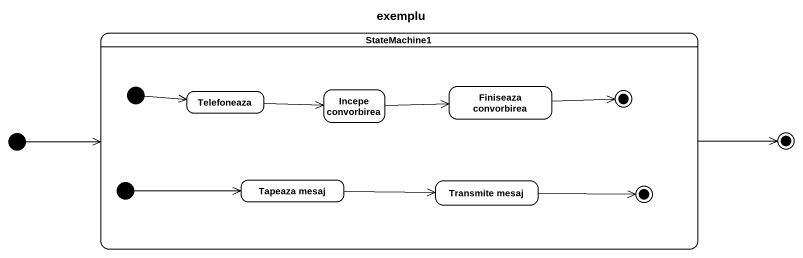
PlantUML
@startuml
title exemplu
hide empty description
state StateMachine1 {
  state initial1 <<start>>
  state Telefoneaza
  state "Incepe convorbirea" as Incepe_convorbirea
  state "Finiseaza convorbirea" as Finiseaza_convorbirea
  state final1 <<end>>
  state initial3 <<start>>
  state "Tapeaza mesaj" as Tapeaza_mesaj
  state "Transmite mesaj" as Transmite_mesaj
  state final3 <<end>>
}
[*] -right-> StateMachine1
initial1 -right-> Telefoneaza
Telefoneaza -right-> Incepe_convorbirea
Incepe_convorbirea -right-> Finiseaza_convorbirea
Finiseaza_convorbirea -right-> final1
initial3 -right-> Tapeaza_mesaj
Tapeaza_mesaj -right-> Transmite_mesaj
Transmite_mesaj -right-> final3
StateMachine1 -right-> [*]
@enduml
